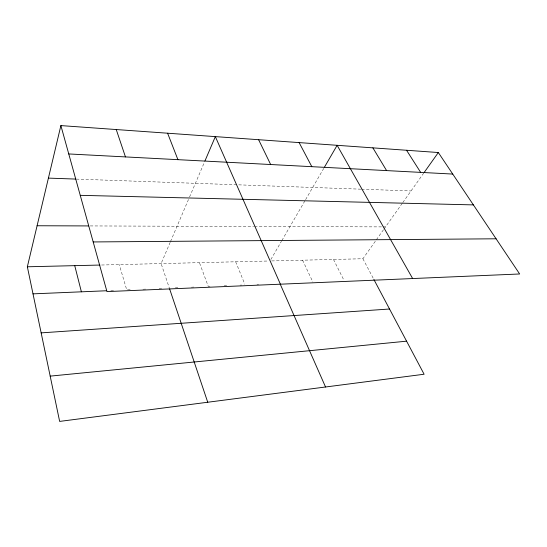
<?xml version="1.0" encoding="UTF-8"?>
<svg xmlns="http://www.w3.org/2000/svg" width="547" height="547" viewBox="0 0 547 547"><rect width="100%" height="100%" fill="white"/><g stroke="black" fill="none" stroke-linecap="round" stroke-linejoin="round"><path stroke-width="0.41" stroke-dasharray="2.73 2.05" d="M170.185 242.314L161.105 263.579L169.351 288.119M170.514 241.548L189.221 197.768M189.549 197.002L205.084 160.64M270.854 259.51L281.445 241.254M281.876 240.523L305.185 200.366M305.595 199.648L324.583 166.944M271.674 260.933L362.893 258.745L375.878 240.461M376.357 239.784L383.577 229.617M384.062 228.94L402.325 203.217M402.811 202.534L424.356 172.202M110.781 290.58L114.145 290.436M130.152 289.766L126.747 289.91L119.239 264.584M142.938 289.226L146.343 289.083M159.129 288.542L161.686 288.44M175.279 287.866L177.823 287.756M191.375 287.189L193.918 287.079M209.986 286.402L208.311 286.478L199.429 262.663M224.202 285.808L226.711 285.698M240.092 285.137L241.76 285.069M256.994 284.426L258.69 284.351M101.605 265.008L268.331 261.008M90.241 225.932L253.623 226.472M254.478 226.472L382.155 226.896M382.989 226.896L385.505 226.902M76.334 179.095L360.753 189.166M361.594 189.2L411.043 190.951M362.893 258.745L373.505 278.765M333.485 259.449L343.796 279.996M302.566 260.187L312.891 282.074M235.675 261.794L244.796 284.153"/><path stroke-width="0.82" d="M373.895 279.503L424.11 374.237L59.644 421.409L27.35 266.786L60.888 125.591L438.325 152.531L519.65 273.979L106.973 291.599L60.888 125.591M205.084 160.64L215.347 136.62L280.399 284.194M324.583 166.944L337.137 145.311L412.65 278.546M424.356 172.202L438.325 152.531M50.187 376.124L406.585 341.178M41.155 332.877L389.539 309.014M33.005 293.855L106.583 290.758M27.35 266.786L99.93 265.049M93.188 241.945L496.088 238.793M37.093 225.754L88.546 225.925M80.245 195.334L473.394 204.899M48.409 178.11L75.486 179.067M68.758 153.946L452.745 174.062M406.558 150.268L420.657 172.38M372.883 147.861L386.599 170.602M299.12 142.596L311.831 166.685M258.608 139.704L270.669 164.524M280.249 284.221L325.54 386.996M167.594 133.208L177.925 159.662M116.244 129.543L125.454 156.914M169.625 288.912L207.737 402.243M74.741 265.651L81.387 291.818"/></g></svg>
